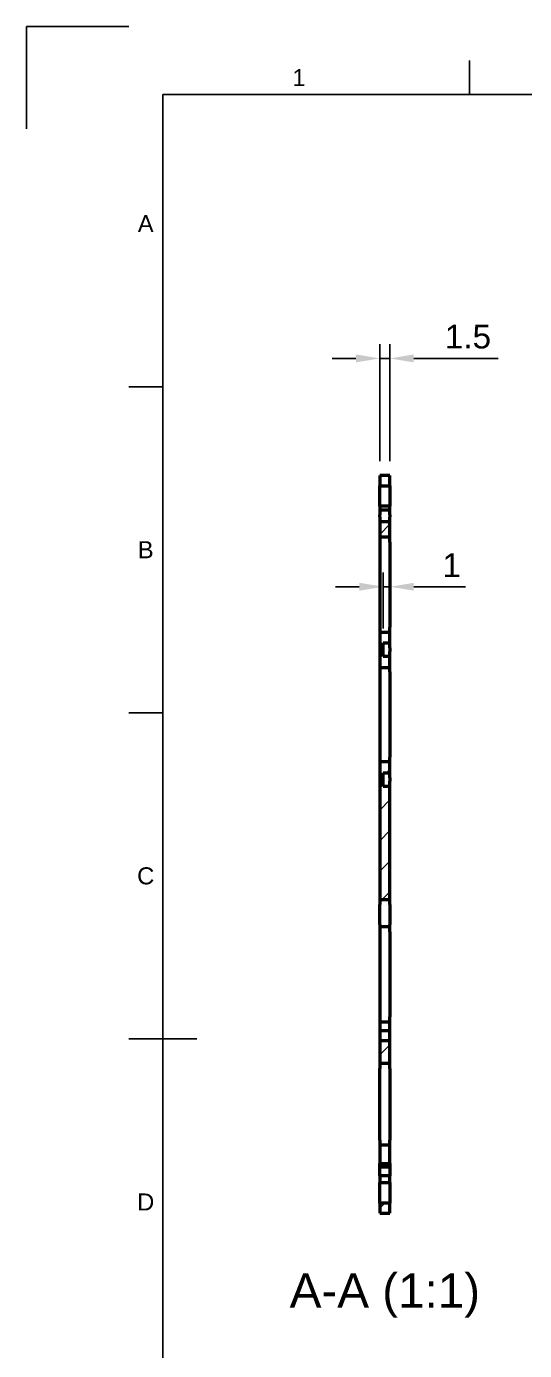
# Model space of a CAD drawing. Header units: millimetres. Extents: x 0 to 420, y 0 to 297.
# Drawn here: x 0 to 73.1, y 102.8 to 297 of the extents above; entities that cross this region are included whole.
import ezdxf
from ezdxf.enums import TextEntityAlignment as Align

# ---------------------------------------------------------------- set-up
doc = ezdxf.new("R2010")
doc.units = ezdxf.units.MM
doc.header["$LTSCALE"] = 0.75
for name, color, linetype, lineweight in [('Annotations', 7, 'Continuous', 25), ('Border', 7, 'Continuous', 25), ('Dimensions', 7, 'Continuous', 25), ('Hatching', 7, 'Continuous', 25), ('Visible', 7, 'Continuous', 50)]:
    doc.layers.add(name, color=color, linetype=linetype, lineweight=lineweight)
doc.styles.add('FusionTitle', font='arial.ttf')
doc.styles.get("Standard").update_dxf_attribs({"font": 'arial.ttf'})
doc.dimstyles.new('ISO-25', dxfattribs={"dimtxt": 3.5, "dimasz": 3.5, "dimexe": 2.1, "dimexo": 2.1, "dimgap": 1.4, "dimtad": 1, "dimdsep": 46, "dimtxsty": 'Standard', "dimcen": 0, "dimclrd": 256, "dimclre": 256, "dimclrt": 256, "dimazin": 2, "dimtp": 0.1, "dimtm": 0.1, "dimtfac": 0.714286, "dimtmove": 0, "dimatfit": 3, "dimfxl": 1, "dimarcsym": 0})

# ---------------------------------------------------------------- blocks, each defined once
blk = doc.blocks.new('ISO_A3_SHEET')
at = {"layer": 'Border'}
for p, q in [((65, 292), (65, 287)), ((410, 287), (20, 287)), ((20, 287), (20, 10)), ((15, 244.16666), (20, 244.16666)), ((15, 196.33333), (20, 196.33333)), ((15, 148.5), (25, 148.5))]:
    blk.add_line(p, q, dxfattribs=at)
at = {"layer": 'Defpoints'}
for p, q in [((15, 297), (0, 297)), ((0, 297), (0, 282))]:
    blk.add_line(p, q, dxfattribs=at)
at = {"layer": 'Border', "style": 'FusionTitle'}
for s, p in [('1', (40, 289.5)), ('A', (17.5, 268.08333)), ('B', (17.5, 220.25)), ('C', (17.5, 172.41667)), ('D', (17.5, 124.58334))]:
    blk.add_text(s, height=2.5, dxfattribs=at).set_placement(p, align=Align.MIDDLE)
blk = doc.blocks.new('*D35')
at = {"layer": 'Defpoints', "color": 0, "transparency": 16777216}
for p in [(53.35, 248.31), (51.85, 231.12), (53.35, 231.12)]:
    blk.add_point(p, dxfattribs=at)
at = {"layer": 'Dimensions', "lineweight": -2, "transparency": 16777216}
for p, q in [((51.85, 233.22), (51.85, 250.41)), ((53.35, 233.22), (53.35, 250.41)), ((48.35, 248.31), (44.85, 248.31)), ((51.85, 248.31), (53.35, 248.31)), ((56.85, 248.31), (69.22, 248.31))]:
    blk.add_line(p, q, dxfattribs=at)
at = {"layer": 'Dimensions', "transparency": 16777216}
for points in [[(48.35, 248.9), (48.35, 247.73), (51.85, 248.31)], [(56.85, 248.9), (56.85, 247.73), (53.35, 248.31)]]:
    blk.add_solid(points, dxfattribs=at)
at = {"layer": 'Dimensions', "transparency": 16777216, "insert": (64.79, 251.5), "char_height": 3.5, "attachment_point": 5}
blk.add_mtext('1.5', dxfattribs=at)
blk = doc.blocks.new('*D36')
at = {"layer": 'Defpoints', "color": 0, "transparency": 16777216}
for p in [(53.35, 214.82), (53.35, 208.12), (52.35, 206.6)]:
    blk.add_point(p, dxfattribs=at)
at = {"layer": 'Dimensions', "lineweight": -2, "transparency": 16777216}
for p, q in [((52.35, 208.7), (52.35, 216.92)), ((53.35, 210.22), (53.35, 216.92)), ((48.85, 214.82), (45.35, 214.82)), ((52.35, 214.82), (53.35, 214.82)), ((56.85, 214.82), (64.44, 214.82))]:
    blk.add_line(p, q, dxfattribs=at)
at = {"layer": 'Dimensions', "transparency": 16777216}
for points in [[(48.85, 215.4), (48.85, 214.24), (52.35, 214.82)], [(56.85, 215.4), (56.85, 214.24), (53.35, 214.82)]]:
    blk.add_solid(points, dxfattribs=at)
at = {"layer": 'Dimensions', "transparency": 16777216, "insert": (62.4, 217.98), "char_height": 3.5, "attachment_point": 5}
blk.add_mtext('1', dxfattribs=at)

msp = doc.modelspace()

# ---------------------------------------------------------------- hatches: boundary and pattern name
at = {"layer": 'Hatching'}
h = msp.add_hatch(dxfattribs=at)
h.set_pattern_fill('ANSI31', color=256, style=0)
h.paths.add_polyline_path([(51.852, 231.12), (51.852, 229.62), (53.352, 229.62), (53.352, 231.12)], flags=0)
h.paths.add_polyline_path([(51.852, 150.97), (51.852, 149.72), (53.352, 149.72), (53.352, 150.97)], flags=0)
h.paths.add_polyline_path([(51.852, 226.62), (51.852, 226.122), (53.352, 226.122), (53.352, 226.62)], flags=0)
h.paths.add_polyline_path([(51.852, 224.322), (51.852, 222.12), (53.352, 222.12), (53.352, 224.322)], flags=0)
h.paths.add_polyline_path([(51.852, 208.12), (51.852, 202.996), (53.352, 202.996), (53.352, 204.595), (52.352, 204.595), (52.352, 206.595), (53.352, 206.595), (53.352, 208.12)], flags=0)
h.paths.add_polyline_path([(51.852, 189.144), (51.852, 168.97), (53.352, 168.97), (53.352, 185.545), (52.352, 185.545), (52.352, 187.545), (53.352, 187.545), (53.352, 189.144)], flags=0)
h.paths.add_polyline_path([(51.852, 148.22), (51.852, 144.92), (53.352, 144.92), (53.352, 148.22)], flags=0)
h.paths.add_polyline_path([(51.852, 132.92), (51.852, 130.22), (53.352, 130.22), (53.352, 132.92)], flags=0)
h.paths.add_polyline_path([(51.852, 128.42), (51.852, 127.42), (53.352, 127.42), (53.352, 128.42)], flags=0)
h.paths.add_polyline_path([(51.852, 124.42), (51.852, 122.92), (53.352, 122.92), (53.352, 124.42)], flags=0)

# ---------------------------------------------------------------- linework, layer by layer
at = {"layer": 'Visible', "extrusion": (1, -2.22045e-16, 0)}
for p, q in [((51.852, 231.12, 123.839), (51.852, 229.62, 123.839)), ((53.352, 231.12, 123.839), (51.852, 231.12, 123.839)), ((53.352, 229.62, 123.839), (53.352, 231.12, 123.839)), ((51.852, 229.62, 123.839), (53.352, 229.62, 123.839)), ((51.852, 226.62, 123.839), (51.852, 226.122, 123.839)), ((53.352, 226.62, 123.839), (51.852, 226.62, 123.839)), ((51.852, 226.122, 123.839), (53.352, 226.122, 123.839)), ((51.852, 226.118, 112.063), (51.852, 226.122, 123.839)), ((51.852, 225.067, 111.313), (51.852, 225.368, 111.313)), ((53.352, 226.122, 123.839), (53.352, 226.62, 123.839)), ((53.352, 226.122, 123.839), (53.352, 226.118, 112.063)), ((53.352, 225.368, 111.313), (53.352, 225.067, 111.313)), ((51.852, 224.322, 123.839), (51.852, 222.12, 123.839)), ((53.352, 224.322, 123.839), (51.852, 224.322, 123.839)), ((53.352, 222.12, 123.839), (53.352, 224.322, 123.839)), ((51.852, 222.12, 123.839), (53.352, 222.12, 123.839)), ((51.852, 221.37, 119.789), (51.852, 208.87, 119.789)), ((53.352, 221.37, 119.789), (53.352, 208.87, 119.789)), ((51.852, 208.12, 123.839), (51.852, 202.996, 123.839)), ((53.352, 208.12, 123.839), (51.852, 208.12, 123.839)), ((53.352, 206.595, 123.839), (53.352, 208.12, 123.839)), ((52.352, 204.595, 123.839), (52.352, 206.595, 123.839)), ((52.352, 206.595, 123.839), (53.352, 206.595, 123.839)), ((53.352, 204.595, 123.839), (52.352, 204.595, 123.839)), ((53.352, 205.845, 120.539), (53.352, 205.345, 120.539)), ((53.352, 202.996, 123.839), (53.352, 204.595, 123.839)), ((51.852, 202.996, 123.839), (53.352, 202.996, 123.839)), ((51.852, 202.32, 110.264), (51.852, 189.82, 110.264)), ((53.352, 202.32, 110.264), (53.352, 189.82, 110.264)), ((51.852, 189.144, 123.839), (51.852, 168.97, 123.839)), ((53.352, 189.144, 123.839), (51.852, 189.144, 123.839)), ((53.352, 187.545, 123.839), (53.352, 189.144, 123.839)), ((52.352, 185.545, 123.839), (52.352, 187.545, 123.839)), ((52.352, 187.545, 123.839), (53.352, 187.545, 123.839)), ((53.352, 186.795, 111.014), (53.352, 186.295, 111.014)), ((53.352, 185.545, 123.839), (52.352, 185.545, 123.839)), ((53.352, 168.97, 123.839), (53.352, 185.545, 123.839)), ((51.852, 168.97, 123.839), (53.352, 168.97, 123.839)), ((51.852, 165.27, 118.495), (51.852, 168.22, 118.495)), ((53.352, 168.22, 118.495), (53.352, 165.27, 118.495)), ((51.852, 164.97, 118.195), (53.352, 164.97, 118.195)), ((51.852, 164.22, 115.027), (51.852, 151.72, 115.027)), ((53.352, 164.22, 115.027), (53.352, 151.72, 115.027)), ((51.852, 150.97, 130.361), (51.852, 149.72, 130.361)), ((53.352, 150.97, 130.361), (51.852, 150.97, 130.361)), ((51.852, 149.72, 130.361), (53.352, 149.72, 130.361)), ((53.352, 149.72, 130.361), (53.352, 150.97, 130.361)), ((51.852, 148.22, 130.361), (51.852, 144.92, 130.361)), ((53.352, 148.22, 130.361), (51.852, 148.22, 130.361)), ((53.352, 144.92, 130.361), (53.352, 148.22, 130.361)), ((51.852, 144.92, 130.361), (53.352, 144.92, 130.361)), ((51.852, 133.67, 128.611), (51.852, 144.17, 128.611)), ((53.352, 144.17, 128.611), (53.352, 133.67, 128.611)), ((51.852, 132.92, 130.361), (51.852, 130.22, 130.361)), ((53.352, 132.92, 130.361), (51.852, 132.92, 130.361)), ((53.352, 130.22, 130.361), (53.352, 132.92, 130.361)), ((51.852, 130.22, 130.361), (53.352, 130.22, 130.361)), ((51.852, 128.42, 108.234), (51.852, 129.72, 106.934)), ((51.852, 129.72, 128.348), (53.352, 129.72, 128.348)), ((51.852, 128.42, 130.361), (51.852, 127.42, 130.361)), ((53.352, 128.42, 130.361), (51.852, 128.42, 130.361)), ((53.352, 129.72, 106.934), (53.352, 128.42, 108.234)), ((53.352, 127.42, 130.361), (53.352, 128.42, 130.361)), ((51.852, 127.42, 130.361), (53.352, 127.42, 130.361)), ((51.852, 124.42, 130.361), (51.852, 122.92, 130.361)), ((53.352, 124.42, 130.361), (51.852, 124.42, 130.361)), ((53.352, 122.92, 130.361), (53.352, 124.42, 130.361)), ((51.852, 122.92, 130.361), (53.352, 122.92, 130.361))]:
    msp.add_line(p, q, dxfattribs=at)
for centre, radius, start, end in [((228.12, 123.839, 51.852), 1.5, 180, 0), ((225.368, 112.063, 53.352), 0.75, 269.98182, 359.98182), ((225.068, 112.063, 53.352), 0.75, 185.81107, 269.98182), ((221.37, 120.539, 53.352), 0.75, 270, 0), ((208.87, 120.539, 53.352), 0.75, 180, 270), ((205.845, 121.289, 53.352), 0.75, 270, 0), ((205.345, 121.289, 53.352), 0.75, 180, 270), ((202.32, 111.014, 53.352), 0.75, 270, 334.32071), ((189.82, 111.014, 53.352), 0.75, 205.67929, 270), ((186.795, 111.764, 53.352), 0.75, 270, 0), ((186.295, 111.764, 53.352), 0.75, 180, 270), ((168.22, 119.245, 53.352), 0.75, 270, 0), ((165.27, 118.195, 51.852), 0.3, 90, 180), ((164.22, 115.777, 53.352), 0.75, 270, 0), ((151.72, 115.777, 53.352), 0.75, 180, 270), ((148.97, 128.683, 53.352), 0.75, 180, 0), ((144.17, 129.361, 53.352), 0.75, 270, 0), ((133.67, 129.361, 53.352), 0.75, 180, 270), ((126.22, 130.361, 51.852), 4, 332.07981, 0), ((130.02, 128.348, 51.852), 0.3, 152.07981, 180), ((125.92, 130.361, 51.852), 1.5, 180, 0)]:
    msp.add_arc(centre, radius, start, end, dxfattribs=at)
at = {"layer": 'Visible', "extrusion": (-1, 2.22045e-16, 0)}
for centre, radius, start, end in [((-228.12, 123.839, -53.352), 1.5, 180, 0), ((-225.368, 112.063, -51.852), 0.75, 180.01818, 270.01818), ((-225.068, 112.063, -51.852), 0.75, 270.01818, 354.18893), ((-221.37, 120.539, -51.852), 0.75, 180, 270), ((-208.87, 120.539, -51.852), 0.75, 270, 0), ((-202.32, 111.014, -51.852), 0.75, 205.67929, 270), ((-189.82, 111.014, -51.852), 0.75, 270, 334.32071), ((-168.22, 119.245, -51.852), 0.75, 180, 270), ((-165.27, 118.195, -53.352), 0.3, 0, 90), ((-164.22, 115.777, -51.852), 0.75, 180, 270), ((-151.72, 115.777, -51.852), 0.75, 270, 0), ((-148.97, 128.683, -51.852), 0.75, 180, 0), ((-144.17, 129.361, -51.852), 0.75, 180, 270), ((-133.67, 129.361, -51.852), 0.75, 270, 0), ((-126.22, 130.361, -53.352), 4, 180, 207.92019), ((-130.02, 128.348, -53.352), 0.3, 0, 27.92019), ((-125.92, 130.361, -53.352), 1.5, 180, 0)]:
    msp.add_arc(centre, radius, start, end, dxfattribs=at)

# ---------------------------------------------------------------- block references
at = {"layer": 'Border'}
msp.add_blockref('ISO_A3_SHEET', (0, 0), dxfattribs=at)

# ---------------------------------------------------------------- texts
at = {"layer": 'Annotations', "insert": (52.602, 107.591), "char_height": 5, "width": 30.21487, "attachment_point": 8}
msp.add_mtext('A-A (1:1)', dxfattribs=at)

# ---------------------------------------------------------------- dimensions: what is measured, and where the dimension line sits
at = {"layer": 'Dimensions'}
dim = msp.add_aligned_dim(p1=(51.852, 231.12), p2=(53.352, 231.12), distance=17.192, dimstyle='ISO-25', override={"dimlfac": 1, "dimclrd": 256, "dimclre": 256}, dxfattribs=at)
dim.commit()
dim.dimension.update_dxf_attribs({"geometry": '*D35', "text_midpoint": (64.786, 251.499)})
dim = msp.add_linear_dim(base=(53.352, 214.82), p1=(52.352, 206.595), p2=(53.352, 208.12), angle=180, dimstyle='ISO-25', override={"dimlfac": 1, "dimclrd": 256, "dimclre": 256}, dxfattribs=at)
dim.commit()
dim.dimension.update_dxf_attribs({"geometry": '*D36', "text_midpoint": (62.396, 217.977)})

doc.saveas('drawing.dxf')
